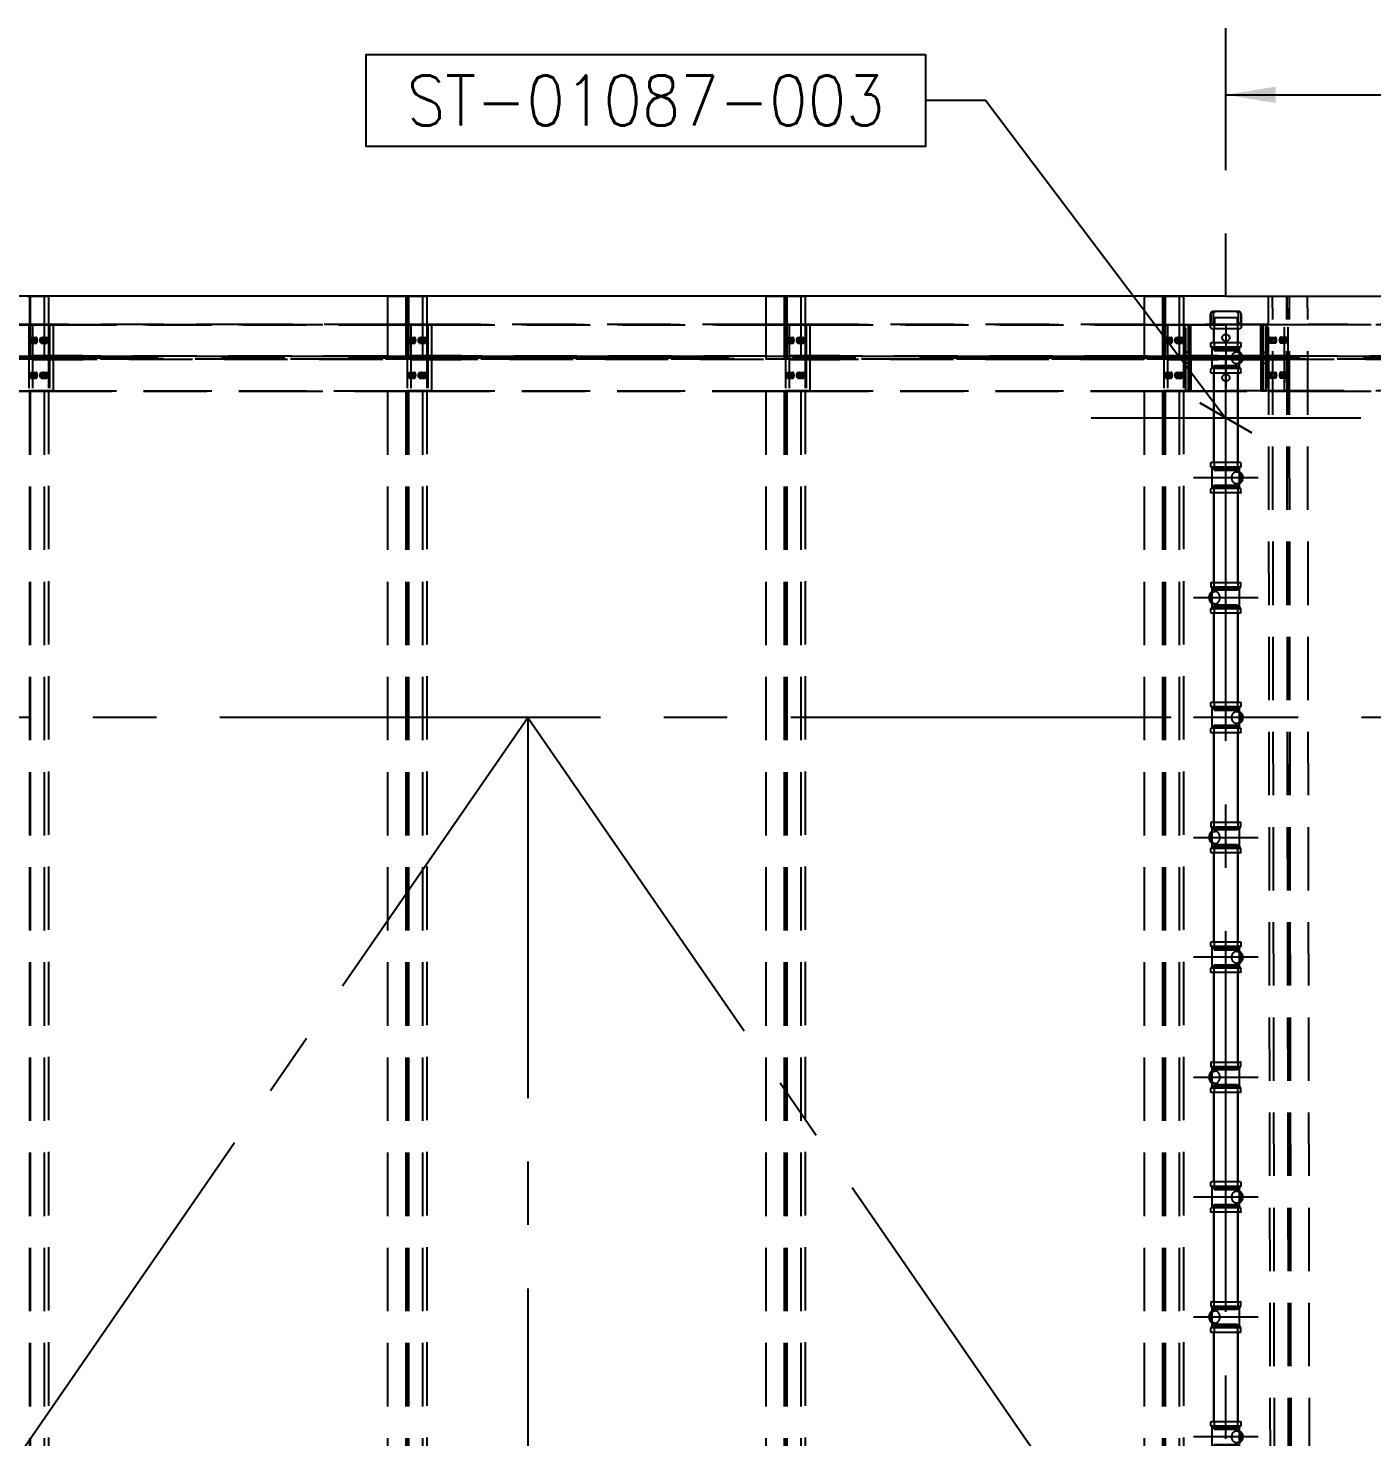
# Model space of a CAD drawing. Header units: millimetres. Extents: x 0 to 42050, y 0 to 29700.
# Drawn here: x 7627 to 10990, y 13356 to 16881 of the extents above; entities that cross this region are included whole.
import ezdxf
from ezdxf.enums import TextEntityAlignment as Align

# ---------------------------------------------------------------- set-up
doc = ezdxf.new("R2010")
doc.units = ezdxf.units.MM
doc.header["$LTSCALE"] = 50
doc.linetypes.add('CENTER2', pattern=[28.575, 19.05, -3.175, 3.175, -3.175])
doc.linetypes.add('HIDDEN2', pattern=[4.7625, 3.175, -1.5875])
for name, color, linetype in [('ESTRUTURA EXISTENTE', 7, 'Continuous'), ('SDM', 7, 'Continuous'), ('SUP.CHAMADA', 2, 'Continuous'), ('TC1', 8, 'CENTER2'), ('TCONEXÃO', 3, 'Continuous'), ('TDM', 2, 'Continuous')]:
    doc.layers.add(name, color=color, linetype=linetype)
doc.layers.add('HIDDEN', color=8, linetype='HIDDEN2', transparency=0.4)
doc.layers.add('SUP.IND', color=4, linetype='Continuous', lineweight=30)
doc.layers.add('TNO', color=5, linetype='Continuous', lineweight=30)
doc.styles.add('TR100', font='simplex.shx')
doc.dimstyles.new('SEG-S-1', dxfattribs={"dimscale": 50, "dimtxt": 2.5, "dimasz": 2.5, "dimexe": 1.5, "dimexo": 1.5, "dimgap": 1, "dimtad": 1, "dimdec": 0, "dimtxsty": 'TR100', "dimcen": 2.5, "dimclrd": 256, "dimclre": 256, "dimclrt": 3, "dimadec": 0, "dimazin": 0, "dimtfac": 1, "dimtdec": 0, "dimtmove": 0, "dimatfit": 3, "dimfxl": 0, "dimarcsym": 0})

# ---------------------------------------------------------------- blocks, each defined once
blk = doc.blocks.new('A$C0860f657')
at = {"layer": 'HIDDEN'}
for p, q in [((-17677.1, 3748.7), (-17668.9, 3748.7)), ((-17672.1, 3748.7), (-17672.1, -2559.3)), ((-17670.8, 3748.7), (-17670.8, -2559.3)), ((-17668.9, 3748.7), (-17668.6, 3748.7)), ((-17668.6, 3748.7), (-17634.6, 3748.7)), ((-17635.3, 3748.7), (-17635.3, -2559.3)), ((-17634.6, 3748.7), (-17625, 3748.7)), ((-17625, 3748.7), (-17625, 3677.2)), ((-16776.2, 3748.7), (-16776.2, -2559.3)), ((-16776.2, 3748.7), (-16730.4, 3748.7)), ((-16730.4, 3748.7), (-16722.2, 3748.7)), ((-16730.4, 3748.7), (-16730.4, -2559.3)), ((-16725.3, 3748.7), (-16725.3, -2559.3)), ((-16724.1, 3748.7), (-16724.1, -2559.3)), ((-16722.2, 3748.7), (-16721.8, 3748.7)), ((-16721.8, 3748.7), (-16687.9, 3748.7)), ((-16688.5, 3748.7), (-16688.5, -2559.3)), ((-16687.9, 3748.7), (-16678.2, 3748.7)), ((-16678.2, 3748.7), (-16678.2, 3677.2)), ((-15829.4, 3748.7), (-15829.4, -2559.3)), ((-15829.4, 3748.7), (-15783.6, 3748.7)), ((-15783.6, 3748.7), (-15775.4, 3748.7)), ((-15783.6, 3748.7), (-15783.6, -2559.3)), ((-15778.5, 3748.7), (-15778.5, -2559.3)), ((-15777.3, 3748.7), (-15777.3, -2559.3)), ((-15775.4, 3748.7), (-15775, 3748.7)), ((-15775, 3748.7), (-15741.1, 3748.7)), ((-15741.8, 3748.7), (-15741.8, -2559.3)), ((-15741.1, 3748.7), (-15731.4, 3748.7)), ((-15731.4, 3748.7), (-15731.4, 3677.2)), ((-14882.6, 3748.7), (-14882.6, -2559.3)), ((-14882.6, 3748.7), (-14836.8, 3748.7)), ((-14836.8, 3748.7), (-14828.6, 3748.7)), ((-14836.8, 3748.7), (-14836.8, -2559.3)), ((-14831.7, 3748.7), (-14831.7, -2559.3)), ((-14830.5, 3748.7), (-14830.5, -2559.3)), ((-14828.6, 3748.7), (-14828.2, 3748.7)), ((-14828.2, 3748.7), (-14794.3, 3748.7)), ((-14795, 3748.7), (-14795, -2559.3)), ((-14794.3, 3748.7), (-14784.7, 3748.7)), ((-14784.7, 3748.7), (-14784.7, 3677.2)), ((-14571.6, 3748.7), (-14519.5, 3748.7)), ((-14571.5, 3677.4), (-14571.6, 3748.7)), ((-14556.4, 594.7), (-14561.3, 3748.7)), ((-14520.9, 594.7), (-14525.8, 3748.7)), ((-14519.7, 594.7), (-14524.6, 3748.7)), ((-14519.5, 3748.7), (-14473.7, 3748.7)), ((-14514.7, 594.7), (-14519.5, 3748.7)), ((-14468.8, 594.7), (-14473.7, 3748.7)), ((-17625, 3678.2), (-17723, 3678.2)), ((-17723, 3677.2), (-17674, 3677.2)), ((-17674, 3677.2), (-17665.1, 3677.2)), ((-17674, 3677.2), (-17674, 3512.2)), ((-17665.1, 3677.2), (-17665.1, 3512.2)), ((-17665.1, 3677.2), (-17613, 3677.2)), ((-17097.3, 3678.2), (-17625, 3678.2)), ((-17625, 3678.2), (-17097.3, 3678.2)), ((-17625, 3677.2), (-17625, 3512.2)), ((-17621.9, 3677.2), (-17621.9, 3512.2)), ((-17613, 3677.2), (-16776.2, 3677.2)), ((-17613, 3677.2), (-17613, 3599.4)), ((-16776.2, 3678.2), (-17097.3, 3678.2)), ((-17097.3, 3678.2), (-16776.2, 3678.2)), ((-16678.2, 3678.2), (-16776.2, 3678.2)), ((-16776.2, 3677.2), (-16727.3, 3677.2)), ((-16727.3, 3677.2), (-16718.3, 3677.2)), ((-16727.3, 3677.2), (-16727.3, 3512.2)), ((-16718.3, 3677.2), (-16718.3, 3512.2)), ((-16718.3, 3677.2), (-16666.2, 3677.2)), ((-15829.4, 3678.2), (-16678.2, 3678.2)), ((-16678.2, 3678.2), (-15829.4, 3678.2)), ((-16678.2, 3677.2), (-16678.2, 3512.2)), ((-16675.1, 3677.2), (-16675.1, 3512.2)), ((-16666.2, 3677.2), (-15829.4, 3677.2)), ((-16666.2, 3677.2), (-16666.2, 3599.4)), ((-15731.4, 3678.2), (-15829.4, 3678.2)), ((-15829.4, 3677.2), (-15780.5, 3677.2)), ((-15780.5, 3677.2), (-15771.5, 3677.2)), ((-15780.5, 3677.2), (-15780.5, 3512.2)), ((-15771.5, 3677.2), (-15771.5, 3512.2)), ((-15771.5, 3677.2), (-15719.4, 3677.2)), ((-14882.6, 3678.2), (-15731.4, 3678.2)), ((-15731.4, 3678.2), (-14882.6, 3678.2)), ((-15731.4, 3677.2), (-15731.4, 3512.2)), ((-15728.4, 3677.2), (-15728.4, 3512.2)), ((-15719.4, 3677.2), (-14882.6, 3677.2)), ((-15719.4, 3677.2), (-15719.4, 3599.4)), ((-14882.6, 3678.2), (-14784.7, 3678.2)), ((-14882.6, 3677.2), (-14833.7, 3677.2)), ((-14833.7, 3677.2), (-14824.8, 3677.2)), ((-14833.7, 3677.2), (-14833.7, 3512.2)), ((-14824.8, 3677.2), (-14824.8, 3512.2)), ((-14824.8, 3677.2), (-14772.6, 3677.2)), ((-14571.5, 3678.2), (-14784.7, 3678.2)), ((-14784.7, 3678.2), (-14571.5, 3678.2)), ((-14784.7, 3677.2), (-14784.7, 3512.2)), ((-14781.6, 3677.2), (-14781.6, 3512.2)), ((-14778.8, 3511.2), (-14778.8, 3678.2)), ((-14772.6, 3677.2), (-14768.6, 3677.2)), ((-14772.6, 3677.2), (-14678.3, 3677.2)), ((-14772.6, 3677.2), (-14772.6, 3599.4)), ((-14768.6, 3677.2), (-14768.6, 3607.6)), ((-14766.1, 3598.5), (-14766.1, 3678.2)), ((-14678.3, 3677.2), (-14678.3, 3512.2)), ((-14678.3, 3677.2), (-14678.3, 3512.2)), ((-14583.9, 3677.2), (-14678.3, 3677.2)), ((-14590.5, 3598.5), (-14590.5, 3678.2)), ((-14588, 3677.2), (-14588, 3607.6)), ((-14577.8, 3677.2), (-14588, 3677.2)), ((-14583.9, 3677.2), (-14531.8, 3677.9)), ((-14583.9, 3600), (-14583.9, 3677.2)), ((-14473.6, 3677.2), (-14583.9, 3677.2)), ((-14583.9, 3677.2), (-14575, 3677.2)), ((-14577.8, 3678.2), (-14577.8, 3598.5)), ((-14577.8, 3512.2), (-14577.8, 3677.2)), ((-14575, 3677.2), (-14522.8, 3677.9)), ((-14575, 3677.2), (-14575, 3512.2)), ((-14571.5, 3678.2), (-14473.6, 3678.2)), ((-14571.2, 3512.2), (-14571.5, 3677.4)), ((-14531.5, 3512.9), (-14531.8, 3677.9)), ((-14531.8, 3677.9), (-14522.8, 3677.9)), ((-14522.6, 3512.9), (-14522.8, 3677.9)), ((-13657.5, 3678.2), (-14473.6, 3678.2)), ((-14473.6, 3678.2), (-13657.5, 3678.2)), ((-13668.3, 3677.2), (-14473.6, 3677.2)), ((-17668.7, 3645.4), (-17655, 3645.4)), ((-17668.7, 3631.4), (-17655, 3631.4)), ((-17643, 3645.4), (-17629.3, 3645.4)), ((-17643, 3631.4), (-17629.3, 3631.4)), ((-16721.9, 3645.4), (-16708.2, 3645.4)), ((-16721.9, 3631.4), (-16708.2, 3631.4)), ((-16696.2, 3645.4), (-16682.5, 3645.4)), ((-16696.2, 3631.4), (-16682.5, 3631.4)), ((-15775.1, 3645.4), (-15761.4, 3645.4)), ((-15775.1, 3631.4), (-15761.4, 3631.4)), ((-15749.5, 3645.4), (-15735.8, 3645.4)), ((-15749.5, 3631.4), (-15735.8, 3631.4)), ((-14828.3, 3645.4), (-14814.6, 3645.4)), ((-14828.3, 3631.4), (-14814.6, 3631.4)), ((-14802.7, 3645.4), (-14789, 3645.4)), ((-14802.7, 3631.4), (-14789, 3631.4)), ((-14567.5, 3645.7), (-14553.8, 3645.7)), ((-14567.5, 3631.7), (-14553.8, 3631.7)), ((-14541.8, 3646), (-14528.1, 3646)), ((-14541.8, 3632), (-14528.1, 3632)), ((-8765.5, 3597.8), (-20591.1, 3597.8)), ((-8920.3, 3598.5), (-20280.8, 3598.5)), ((-17665.1, 3599.4), (-17665.1, 3589.9)), ((-17636.9, 3599.4), (-17665.1, 3599.4)), ((-17636.9, 3599.4), (-17636.9, 3589.9)), ((-17548.1, 3599.4), (-17636.9, 3599.4)), ((-17613, 3599.4), (-17613, 3589.9)), ((-17548.1, 3599.4), (-17548.1, 3589.9)), ((-17537.8, 3599.4), (-17548.1, 3599.4)), ((-17537.8, 3599.4), (-17537.8, 3589.9)), ((-16718.3, 3599.4), (-16718.3, 3589.9)), ((-16690.1, 3599.4), (-16718.3, 3599.4)), ((-16690.1, 3599.4), (-16690.1, 3589.9)), ((-16601.3, 3599.4), (-16690.1, 3599.4)), ((-16666.2, 3599.4), (-16666.2, 3589.9)), ((-16601.3, 3599.4), (-16601.3, 3589.9)), ((-16591, 3599.4), (-16601.3, 3599.4)), ((-16591, 3599.4), (-16591, 3589.9)), ((-15771.5, 3599.4), (-15771.5, 3589.9)), ((-15743.4, 3599.4), (-15771.5, 3599.4)), ((-15743.4, 3599.4), (-15743.4, 3589.9)), ((-15654.5, 3599.4), (-15743.4, 3599.4)), ((-15719.4, 3599.4), (-15719.4, 3589.9)), ((-15654.5, 3599.4), (-15654.5, 3589.9)), ((-15644.2, 3599.4), (-15654.5, 3599.4)), ((-15644.2, 3599.4), (-15644.2, 3589.9)), ((-14824.8, 3599.4), (-14824.8, 3589.9)), ((-14796.6, 3599.4), (-14824.8, 3599.4)), ((-14796.6, 3599.4), (-14796.6, 3589.9)), ((-14707.7, 3599.4), (-14796.6, 3599.4)), ((-14766.1, 3608.5), (-14778.8, 3608.5)), ((-14772.6, 3599.4), (-14772.6, 3589.9)), ((-14758.8, 3597.8), (-14597.8, 3597.8)), ((-14707.7, 3599.4), (-14707.7, 3589.9)), ((-14697.5, 3599.4), (-14707.7, 3599.4)), ((-14697.5, 3599.4), (-14697.5, 3589.9)), ((-14678.3, 3597.8), (-14678.3, 3591.6)), ((-14659.1, 3599.4), (-14648.9, 3599.6)), ((-14659.1, 3599.4), (-14659.1, 3599.4)), ((-14659.1, 3593.4), (-14659.1, 3599.4)), ((-14583.9, 3599.4), (-14659.1, 3599.4)), ((-14648.9, 3599.6), (-14560.1, 3600.1)), ((-14648.9, 3590.1), (-14648.9, 3599.6)), ((-14590.5, 3608.5), (-14577.8, 3608.5)), ((-14531.9, 3600.1), (-14583.9, 3599.4)), ((-14583.9, 3589.9), (-14583.9, 3600)), ((-14583.9, 3589.9), (-14583.9, 3599.4)), ((-14560.1, 3600.1), (-14531.9, 3600.1)), ((-14560, 3590.6), (-14560.1, 3600.1)), ((-14531.9, 3595.4), (-14531.9, 3600.1)), ((-20591.1, 3591.6), (-8765.5, 3591.6)), ((-20280.8, 3590.9), (-8920.3, 3590.9)), ((-17636.9, 3589.9), (-17665.1, 3589.9)), ((-17548.1, 3589.9), (-17636.9, 3589.9)), ((-17613, 3589.9), (-17613, 3512.2)), ((-17537.8, 3589.9), (-17548.1, 3589.9)), ((-16690.1, 3589.9), (-16718.3, 3589.9)), ((-16601.3, 3589.9), (-16690.1, 3589.9)), ((-16666.2, 3589.9), (-16666.2, 3512.2)), ((-16591, 3589.9), (-16601.3, 3589.9)), ((-15743.4, 3589.9), (-15771.5, 3589.9)), ((-15654.5, 3589.9), (-15743.4, 3589.9)), ((-15719.4, 3589.9), (-15719.4, 3512.2)), ((-15644.2, 3589.9), (-15654.5, 3589.9)), ((-14796.6, 3589.9), (-14824.8, 3589.9)), ((-14707.7, 3589.9), (-14796.6, 3589.9)), ((-14766.1, 3580.9), (-14778.8, 3580.9)), ((-14772.6, 3589.9), (-14772.6, 3512.2)), ((-14768.6, 3581.8), (-14768.6, 3512.2)), ((-14766.1, 3590.9), (-14766.1, 3511.2)), ((-14597.8, 3591.6), (-14758.8, 3591.6)), ((-14697.5, 3589.9), (-14707.7, 3589.9)), ((-14659.1, 3589.9), (-14659.1, 3593.4)), ((-14659.1, 3589.9), (-14648.9, 3590.1)), ((-14583.9, 3589.9), (-14659.1, 3589.9)), ((-14648.9, 3590.1), (-14560, 3590.6)), ((-14590.5, 3590.9), (-14590.5, 3511.2)), ((-14590.5, 3580.9), (-14577.8, 3580.9)), ((-14588, 3581.8), (-14588, 3512.2)), ((-14531.8, 3590.6), (-14583.9, 3589.9)), ((-14583.9, 3512.2), (-14583.9, 3589.9)), ((-14583.9, 3589.9), (-14583.9, 3589.9)), ((-14577.8, 3511.2), (-14577.8, 3590.9)), ((-14560, 3590.6), (-14531.8, 3590.6)), ((-14531.8, 3590.6), (-14531.9, 3595.4)), ((-14531.8, 3590.6), (-14531.8, 3590.6)), ((-17668.7, 3557.9), (-17655, 3557.9)), ((-17668.7, 3543.9), (-17655, 3543.9)), ((-17643, 3557.9), (-17629.3, 3557.9)), ((-17643, 3543.9), (-17629.3, 3543.9)), ((-16721.9, 3557.9), (-16708.2, 3557.9)), ((-16721.9, 3543.9), (-16708.2, 3543.9)), ((-16696.2, 3557.9), (-16682.5, 3557.9)), ((-16696.2, 3543.9), (-16682.5, 3543.9)), ((-15775.1, 3557.9), (-15761.4, 3557.9)), ((-15775.1, 3543.9), (-15761.4, 3543.9)), ((-15749.5, 3557.9), (-15735.8, 3557.9)), ((-15749.5, 3543.9), (-15735.8, 3543.9)), ((-14828.3, 3557.9), (-14814.6, 3557.9)), ((-14828.3, 3543.9), (-14814.6, 3543.9)), ((-14802.7, 3557.9), (-14789, 3557.9)), ((-14802.7, 3543.9), (-14789, 3543.9)), ((-14567.3, 3558.2), (-14553.6, 3558.2)), ((-14567.3, 3544.2), (-14553.6, 3544.2)), ((-14541.7, 3558.5), (-14528, 3558.5)), ((-14541.7, 3544.5), (-14528, 3544.5)), ((-17723, 3512.2), (-17625, 3512.2)), ((-17723, 3511.2), (-17625, 3511.2)), ((-17665.1, 3512.2), (-17674, 3512.2)), ((-17613, 3512.2), (-17665.1, 3512.2)), ((-17625, 3512.2), (-16776.2, 3512.2)), ((-17625, 3512.2), (-17625, -2322.8)), ((-17625, 3511.2), (-17097.3, 3511.2)), ((-17613, 3512.2), (-16776.2, 3512.2)), ((-17097.3, 3511.2), (-16776.2, 3511.2)), ((-16776.2, 3512.2), (-16678.2, 3512.2)), ((-16776.2, 3511.2), (-16678.2, 3511.2)), ((-16718.3, 3512.2), (-16727.3, 3512.2)), ((-16666.2, 3512.2), (-16718.3, 3512.2)), ((-16678.2, 3512.2), (-15829.4, 3512.2)), ((-16678.2, 3512.2), (-16678.2, -2322.8)), ((-16678.2, 3511.2), (-15829.4, 3511.2)), ((-16666.2, 3512.2), (-15829.4, 3512.2)), ((-15829.4, 3512.2), (-15731.4, 3512.2)), ((-15829.4, 3511.2), (-15731.4, 3511.2)), ((-15771.5, 3512.2), (-15780.5, 3512.2)), ((-15719.4, 3512.2), (-15771.5, 3512.2)), ((-15731.4, 3512.2), (-14882.6, 3512.2)), ((-15731.4, 3512.2), (-15731.4, -2322.8)), ((-15731.4, 3511.2), (-14882.6, 3511.2)), ((-15719.4, 3512.2), (-14882.6, 3512.2)), ((-14882.6, 3512.2), (-14784.7, 3512.2)), ((-14882.6, 3511.2), (-14784.7, 3511.2)), ((-14824.8, 3512.2), (-14833.7, 3512.2)), ((-14772.6, 3512.2), (-14824.8, 3512.2)), ((-14784.7, 3512.2), (-14678.3, 3512.2)), ((-14784.7, 3512.2), (-14784.7, -2322.8)), ((-14784.7, 3511.2), (-14571.2, 3511.2)), ((-14766.1, 3511.2), (-14778.8, 3511.2)), ((-14778.8, 3511.2), (-14778.8, 3511.2)), ((-14772.6, 3512.2), (-14678.3, 3512.2)), ((-14768.6, 3512.2), (-14772.6, 3512.2)), ((-14766.1, 3511.2), (-14766.1, 3511.2)), ((-14678.3, 3512.2), (-14678.3, 3512.2)), ((-14583.9, 3512.2), (-14678.3, 3512.2)), ((-14678.3, 3512.2), (-14678.3, 3512.2)), ((-14583.9, 3512.2), (-14678.3, 3512.2)), ((-14577.8, 3511.2), (-14590.5, 3511.2)), ((-14590.5, 3511.2), (-14590.5, 3511.2)), ((-14588, 3512.2), (-14583.9, 3512.2)), ((-14583.9, 3512.2), (-14531.5, 3512.9)), ((-14575, 3512.2), (-14583.9, 3512.2)), ((-14583.9, 3512.2), (-14577.8, 3512.2)), ((-14574.9, 3512.2), (-14583.9, 3512.2)), ((-14577.8, 3511.2), (-14577.8, 3511.2)), ((-14522.6, 3512.9), (-14575, 3512.2)), ((-14571.2, 3512.2), (-14574.9, 3512.2)), ((-14571.2, 3512.2), (-14574.9, 3512.2)), ((-14566.7, 594.7), (-14571.2, 3512.2)), ((-14473.3, 3512.2), (-14571.2, 3512.2)), ((-14571.2, 3511.2), (-14473.3, 3511.2)), ((-14522.6, 3512.9), (-14531.5, 3512.9)), ((-13668.3, 3512.2), (-14473.3, 3512.2)), ((-13668.3, 3512.2), (-14473.3, 3512.2)), ((-14473.3, 3511.2), (-13653.5, 3511.2))]:
    blk.add_line(p, q, dxfattribs=at)
for centre in [(-14678.3, 3644.7), (-14678.3, 3544.7)]:
    blk.add_circle(centre, 9, dxfattribs=at)
for centre, start, end in [((-14758.8, 3607.6), 180, 270), ((-14597.8, 3607.6), 270, 360), ((-14758.8, 3581.8), 90, 180), ((-14597.8, 3581.8), 0, 90)]:
    blk.add_arc(centre, 9.8, start, end, dxfattribs=at)
for centre, major_axis, ratio, start_param, end_param in [((-17668.7, 3638.4), (0, -7), 0.34202, -4.712389, 1.570796), ((-17663.9, 3638.4), (0, 7), 0.34202, -3.141592653589792, 3.141592653589794), ((-17643, 3638.4), (0, -7), 0.34202, -4.712389, 1.570796), ((-17638.3, 3638.4), (0, 7), 0.34202, -3.141592653589792, 3.141592653589794), ((-16721.9, 3638.4), (0, -7), 0.34202, -4.712389, 1.570796), ((-16717.1, 3638.4), (0, 7), 0.34202, -3.141592653589792, 3.141592653589794), ((-16696.2, 3638.4), (0, -7), 0.34202, -4.712389, 1.570796), ((-16691.5, 3638.4), (0, 7), 0.34202, -3.141592653589792, 3.141592653589794), ((-15775.1, 3638.4), (0, -7), 0.34202, -4.712389, 1.570796), ((-15770.3, 3638.4), (0, 7), 0.34202, -3.141592653589792, 3.141592653589794), ((-15749.5, 3638.4), (0, -7), 0.34202, -4.712389, 1.570796), ((-15744.7, 3638.4), (0, 7), 0.34202, -3.141592653589792, 3.141592653589794), ((-14828.3, 3638.4), (0, -7), 0.34202, -4.712389, 1.570796), ((-14823.5, 3638.4), (0, 7), 0.34202, -3.141592653589792, 3.141592653589794), ((-14802.7, 3638.4), (0, -7), 0.34202, -4.712389, 1.570796), ((-14797.9, 3638.4), (0, 7), 0.34202, -3.141592653589792, 3.141592653589794), ((-14558.5, 3638.7), (0, -7), 0.341702, -3.137082683082481, 3.146102624097105), ((-14558.5, 3638.7), (0, -7), 0.341702, -4.712389, 1.570796), ((-14532.9, 3639), (0, -7), 0.341702, -3.137082683082481, 3.146102624097105), ((-14532.9, 3639), (0, -7), 0.341702, -4.712389, 1.570796), ((-17668.7, 3550.9), (0, -7), 0.34202, -4.712389, 1.570796), ((-17663.9, 3550.9), (0, 7), 0.34202, -3.141592653589792, 3.141592653589794), ((-17643, 3550.9), (0, -7), 0.34202, -4.712389, 1.570796), ((-17638.3, 3550.9), (0, 7), 0.34202, -3.141592653589792, 3.141592653589794), ((-16721.9, 3550.9), (0, -7), 0.34202, -4.712389, 1.570796), ((-16717.1, 3550.9), (0, 7), 0.34202, -3.141592653589792, 3.141592653589794), ((-16696.2, 3550.9), (0, -7), 0.34202, -4.712389, 1.570796), ((-16691.5, 3550.9), (0, 7), 0.34202, -3.141592653589792, 3.141592653589794), ((-15775.1, 3550.9), (0, -7), 0.34202, -4.712389, 1.570796), ((-15770.3, 3550.9), (0, 7), 0.34202, -3.141592653589792, 3.141592653589794), ((-15749.5, 3550.9), (0, -7), 0.34202, -4.712389, 1.570796), ((-15744.7, 3550.9), (0, 7), 0.34202, -3.141592653589792, 3.141592653589794), ((-14828.3, 3550.9), (0, -7), 0.34202, -4.712389, 1.570796), ((-14823.5, 3550.9), (0, 7), 0.34202, -3.141592653589792, 3.141592653589794), ((-14802.7, 3550.9), (0, -7), 0.34202, -4.712389, 1.570796), ((-14797.9, 3550.9), (0, 7), 0.34202, -3.141592653589792, 3.141592653589794), ((-14558.4, 3551.2), (0, -7), 0.341702, -3.137082683082481, 3.146102624097105), ((-14558.4, 3551.2), (0, -7), 0.341702, -4.712389, 1.570796), ((-14532.8, 3551.5), (0, -7), 0.341702, -3.137082683082481, 3.146102624097105), ((-14532.8, 3551.5), (0, -7), 0.341702, -4.712389, 1.570796)]:
    blk.add_ellipse(centre, major_axis=major_axis, ratio=ratio, start_param=start_param, end_param=end_param, dxfattribs=at)
at = {"layer": 'HIDDEN', "extrusion": (0, 0, -1)}
for centre, major_axis, ratio, start_param, end_param in [((-17663.9, 3638.4), (0, 7), 0.34202, -4.712389, 1.570796), ((-17655, 3638.4), (0, 7), 0.34202, -3.141592653589794, 3.141592653589792), ((-17638.3, 3638.4), (0, 7), 0.34202, -4.712389, 1.570796), ((-17629.3, 3638.4), (0, 7), 0.34202, -3.141592653589794, 3.141592653589792), ((-16717.1, 3638.4), (0, 7), 0.34202, -4.712389, 1.570796), ((-16708.2, 3638.4), (0, 7), 0.34202, -3.141592653589794, 3.141592653589792), ((-16691.5, 3638.4), (0, 7), 0.34202, -4.712389, 1.570796), ((-16682.5, 3638.4), (0, 7), 0.34202, -3.141592653589794, 3.141592653589792), ((-15770.3, 3638.4), (0, 7), 0.34202, -4.712389, 1.570796), ((-15761.4, 3638.4), (0, 7), 0.34202, -3.141592653589794, 3.141592653589792), ((-15744.7, 3638.4), (0, 7), 0.34202, -4.712389, 1.570796), ((-15735.8, 3638.4), (0, 7), 0.34202, -3.141592653589794, 3.141592653589792), ((-14823.5, 3638.4), (0, 7), 0.34202, -4.712389, 1.570796), ((-14814.6, 3638.4), (0, 7), 0.34202, -3.141592653589794, 3.141592653589792), ((-14797.9, 3638.4), (0, 7), 0.34202, -4.712389, 1.570796), ((-14789, 3638.4), (0, 7), 0.34202, -3.141592653589794, 3.141592653589792), ((-14567.5, 3638.7), (0, -7), 0.341702, -3.146102624097105, 3.137082683082481), ((-14553.8, 3638.7), (0, 7), 0.341702, -4.712389, 1.570796), ((-14541.8, 3639), (0, -7), 0.341702, -3.146102624097105, 3.137082683082481), ((-14528.1, 3639), (0, 7), 0.341702, -4.712389, 1.570796), ((-17663.9, 3550.9), (0, 7), 0.34202, -4.712389, 1.570796), ((-17655, 3550.9), (0, 7), 0.34202, -3.141592653589794, 3.141592653589792), ((-17638.3, 3550.9), (0, 7), 0.34202, -4.712389, 1.570796), ((-17629.3, 3550.9), (0, 7), 0.34202, -3.141592653589794, 3.141592653589792), ((-16717.1, 3550.9), (0, 7), 0.34202, -4.712389, 1.570796), ((-16708.2, 3550.9), (0, 7), 0.34202, -3.141592653589794, 3.141592653589792), ((-16691.5, 3550.9), (0, 7), 0.34202, -4.712389, 1.570796), ((-16682.5, 3550.9), (0, 7), 0.34202, -3.141592653589794, 3.141592653589792), ((-15770.3, 3550.9), (0, 7), 0.34202, -4.712389, 1.570796), ((-15761.4, 3550.9), (0, 7), 0.34202, -3.141592653589794, 3.141592653589792), ((-15744.7, 3550.9), (0, 7), 0.34202, -4.712389, 1.570796), ((-15735.8, 3550.9), (0, 7), 0.34202, -3.141592653589794, 3.141592653589792), ((-14823.5, 3550.9), (0, 7), 0.34202, -4.712389, 1.570796), ((-14814.6, 3550.9), (0, 7), 0.34202, -3.141592653589794, 3.141592653589792), ((-14797.9, 3550.9), (0, 7), 0.34202, -4.712389, 1.570796), ((-14789, 3550.9), (0, 7), 0.34202, -3.141592653589794, 3.141592653589792), ((-14567.3, 3551.2), (0, -7), 0.341702, -3.146102624097105, 3.137082683082481), ((-14553.6, 3551.2), (0, 7), 0.341702, -4.712389, 1.570796), ((-14541.7, 3551.5), (0, -7), 0.341702, -3.146102624097105, 3.137082683082481), ((-14528, 3551.5), (0, 7), 0.341702, -4.712389, 1.570796)]:
    blk.add_ellipse(centre, major_axis=major_axis, ratio=ratio, start_param=start_param, end_param=end_param, dxfattribs=at)
at = {"layer": 'TC1'}
blk.add_line((-21160.4, 3594.7), (3494.6, 3594.7), dxfattribs=at)
blk = doc.blocks.new('A$Cb39763ff')
at = {"layer": 'ESTRUTURA EXISTENTE'}
for p, q in [((-18070.6, 8654), (-23996.1, 8654)), ((-18067.4, 8654), (-12143.5, 8654))]:
    blk.add_line(p, q, dxfattribs=at)
blk = doc.blocks.new('ST.APOIO')
at = {"layer": 'SUP.IND'}
blk.add_line((-0.75, -1.299), (0.75, 1.299), dxfattribs=at)
at = {"layer": 'TC1'}
blk.add_line((0, -6.75), (0, 6.75), dxfattribs=at)
blk = doc.blocks.new('A$Ca0455a52')
at = {"layer": 'HIDDEN'}
for p, q in [((-29.6, -26.5), (-28.8, 0)), ((-28.8, 0), (28.8, 0)), ((28.8, 0), (29.6, -26.5))]:
    blk.add_line(p, q, dxfattribs=at)
at = {"layer": 'TCONEXÃO'}
for p, q in [((-38.1, 7.4), (-38.1, -25)), ((-38, -9.8), (-38, 7.4)), ((-31, 9), (-31, -9.8)), ((28.6, 17), (-28.6, 17)), ((-28.6, 17), (-28.6, 16.7)), ((28.6, 17), (28.6, 16.7)), ((31, -9.8), (31, 9)), ((38, 7.4), (38, -9.8)), ((38.1, -25), (38.1, 7.4)), ((36.9, -16.3), (-36.9, -16.3)), ((36.6, -26.5), (-36.6, -26.5))]:
    blk.add_line(p, q, dxfattribs=at)
at = {"layer": 'TCONEXÃO', "flags": 128}
for points in [[(-36.9, -16.3), (-37.1, -16.2), (-37.3, -16)], [(37.3, -16), (37.1, -16.2), (36.9, -16.3)]]:
    blk.add_lwpolyline(points, dxfattribs=at)
at = {"layer": 'TCONEXÃO'}
for centre, radius, start, end in [((-28.6, 7.4), 9.6, 90, 180), ((-28.6, 7.4), 9.47, 153.9864, 180), ((-29, 7.8), 8.92, 87.1983, 154.8273), ((-23.2, 8.9), 7.83, 118.7731, 179.4672), ((-28.9, 9.4), 7.31, 70.5642, 87.6213), ((-33.8, 24.2), 10.9, 308.9105, 312.7402), ((-24.4, 14), 3.02, 83.8633, 131.4322), ((24.4, 14), 3.02, 48.5678, 96.1367), ((28.8, 9.8), 6.85, 91.7979, 110.0166), ((34.7, 25.3), 12.2, 227.4684, 230.8809), ((23.2, 8.9), 7.88, 0.7638, 60.9959), ((28.6, 7.4), 9.6, 0, 90), ((29, 7.7), 8.95, 25.2683, 92.7061), ((28.6, 7.4), 9.47, 0, 26.0136), ((-22.7, -11.2), 15.4, 174.6523, 198.0649), ((-36.6, -25), 1.5, 180, 270), ((-35.4, -16.3), 1.48, 95.0413, 180.864), ((-36, -9.9), 4.92, 274.9553, 0.95), ((36, -9.9), 4.94, 179.2197, 264.8749), ((35.4, -16.3), 1.48, 359.136, 84.9587), ((36.6, -25), 1.5, 270, 0), ((22.7, -11.2), 15.4, 341.9351, 5.3477)]:
    blk.add_arc(centre, radius, start, end, dxfattribs=at)
blk = doc.blocks.new('A$Cc206f5ec')
at = {"layer": 'HIDDEN'}
for p, q in [((-29, 18.8), (-29.6, 37.9)), ((29.6, 37.9), (29, 18.8)), ((-30.7, 15.2), (-26.5, 15.2)), ((29, 18.8), (-29, 18.8)), ((-30.7, -15.2), (-26.5, -15.2)), ((-29, -18.8), (-29.6, -37.9)), ((29, -18.8), (-29, -18.8)), ((29.6, -37.9), (29, -18.8))]:
    blk.add_line(p, q, dxfattribs=at)
for centre, start_param, end_param in [((-26.5, 0), 5.528454, 10.179509), ((-30.7, 0), 3.141593, 3.471741), ((-30.7, 0), 5.953037, 6.283185)]:
    blk.add_ellipse(centre, major_axis=(0, -15.2), ratio=0.766044, start_param=start_param, end_param=end_param, dxfattribs=at)
at = {"layer": 'TC1'}
blk.add_line((-80.9, 0), (80.9, 0), dxfattribs=at)
at = {"layer": 'TCONEXÃO'}
for p, q in [((-37.7, 36.4), (-37.7, 28.1)), ((-36.2, 37.9), (36.2, 37.9)), ((37.7, 28.1), (37.7, 36.4)), ((-36.9, 26.8), (36.9, 26.8)), ((-34.5, -22.6), (-34.5, 22.6)), ((-34.5, 22.6), (34.5, 22.6)), ((34.5, -22.6), (34.5, 22.6)), ((-37.7, -36.4), (-37.7, -28.1)), ((-36.9, -26.8), (36.9, -26.8)), ((-34.5, -22.6), (34.5, -22.6)), ((37.7, -36.4), (37.7, -28.1)), ((-36.2, -37.9), (36.2, -37.9))]:
    blk.add_line(p, q, dxfattribs=at)
for centre, radius, start, end in [((-36.2, 36.4), 1.5, 90, 180), ((36.2, 36.4), 1.5, 0, 90), ((-36.2, 28.1), 1.5, 180, 238.9768), ((-39.5, 22.6), 5, 0, 58.9768), ((39.5, 22.6), 5, 121.0232, 180), ((36.2, 28.1), 1.5, 301.0232, 0), ((-36.2, -28.1), 1.5, 121.0232, 180), ((-39.5, -22.6), 5, 301.0232, 0), ((39.5, -22.6), 5, 180, 238.9768), ((36.2, -28.1), 1.5, 0, 58.9768), ((-36.2, -36.4), 1.5, 180, 270), ((36.2, -36.4), 1.5, 270, 0)]:
    blk.add_arc(centre, radius, start, end, dxfattribs=at)
for centre, start_param, end_param in [((-30.7, 0), 3.471741, 5.953037), ((-26.5, 0), 3.896324, 5.528454)]:
    blk.add_ellipse(centre, major_axis=(0, -15.2), ratio=0.766044, start_param=start_param, end_param=end_param, dxfattribs=at)
blk = doc.blocks.new('A$C03e1ed5fSSS')
at = {"layer": 'TC1'}
blk.add_line((16444, -674), (16444, 6824.8), dxfattribs=at)
at = {"layer": 'TNO'}
for p, q in [((16414, 6037.6), (16414, 6073.5)), ((16474, 6037.6), (16474, 6073.5)), ((16414, 5737.6), (16414, 5961.8)), ((16474, 5737.6), (16474, 5961.8)), ((16414, 5437.6), (16414, 5661.8)), ((16474, 5437.6), (16474, 5661.8)), ((16414, 5137.6), (16414, 5361.8)), ((16474, 5137.6), (16474, 5361.8)), ((16414, 4837.6), (16414, 5061.8)), ((16474, 4837.6), (16474, 5061.8)), ((16414, 4537.6), (16414, 4761.8)), ((16474, 4537.6), (16474, 4761.8)), ((16414, 4237.6), (16414, 4461.8)), ((16474, 4237.6), (16474, 4461.8)), ((16414, 3937.6), (16414, 4161.8)), ((16474, 3937.6), (16474, 4161.8)), ((16414, 3637.6), (16414, 3861.8)), ((16474, 3637.6), (16474, 3861.8)), ((16414, 3337.6), (16414, 3561.8)), ((16474, 3337.6), (16474, 3561.8))]:
    blk.add_line(p, q, dxfattribs=at)
for name, p in [('A$Ca0455a52', (16444, 6100)), ('A$Cc206f5ec', (16444, 5999.7)), ('A$Cc206f5ec', (16444, 5699.7)), ('A$Cc206f5ec', (16444, 5099.7)), ('A$Cc206f5ec', (16444, 4499.7)), ('A$Cc206f5ec', (16444, 3899.7)), ('A$Cc206f5ec', (16444, 3299.7))]:
    blk.add_blockref(name, p)
at = {"xscale": -50.00000000000009, "yscale": 50.00000000000009, "zscale": -50.00000000000009, "rotation": 90}
blk.add_blockref('ST.APOIO', (16444, 5850), dxfattribs=at)
at = {"xscale": -1}
for p in [(16444, 5399.7), (16444, 4799.7), (16444, 4199.7), (16444, 3599.7)]:
    blk.add_blockref('A$Cc206f5ec', p, dxfattribs=at)

msp = doc.modelspace()

# ---------------------------------------------------------------- linework, layer by layer
at = {"layer": 'SUP.CHAMADA'}
msp.add_lwpolyline([(9872.51, 16815.54), (9872.51, 16585.54), (8472.51, 16585.54), (8472.51, 16815.54)], close=True, dxfattribs=at)
at = {"layer": 'TC1'}
for p, q in [((30490.25, 15156.56), (3490.25, 15156.58)), ((5979.78, 10956.58), (8877.55, 15156.57)), ((8877.55, 15156.57), (8877.55, 10956.57)), ((8877.55, 15156.57), (11775.33, 10956.57))]:
    msp.add_line(p, q, dxfattribs=at)

# ---------------------------------------------------------------- block references
at = {"xscale": -1}
msp.add_blockref('A$C03e1ed5fSSS', (27068.29, 10056.56), dxfattribs=at)
msp.add_blockref('A$Cb39763ff', (28693.29, 7556.57))
at = {"layer": 'SDM'}
msp.add_blockref('A$C0860f657', (25302.61, 12461.87), dxfattribs=at)

# ---------------------------------------------------------------- texts
at = {"layer": 'SUP.CHAMADA', "color": 3, "style": 'TR100', "width": 0.9}
msp.add_text('ST-01087-003', height=125, dxfattribs=at).set_placement((9172.51, 16700.54, 0.6), align=Align.MIDDLE_CENTER)

# ---------------------------------------------------------------- leaders
at = {"layer": 'SUP.CHAMADA'}
msp.add_leader([(10622.65, 15906.56), (10022.51, 16700.54), (9872.51, 16700.54)], dimstyle='SEG-S-1', override={"dimgap": 1, "dimtad": 0, "dimldrblk": 'None'}, dxfattribs=at)
at = {"layer": 'TDM'}
msp.add_leader([(10624.29, 16714.5), (14089.3, 16714.5)], dimstyle='SEG-S-1', override={"dimgap": 1, "dimtad": 0}, dxfattribs=at)

doc.saveas('drawing.dxf')
